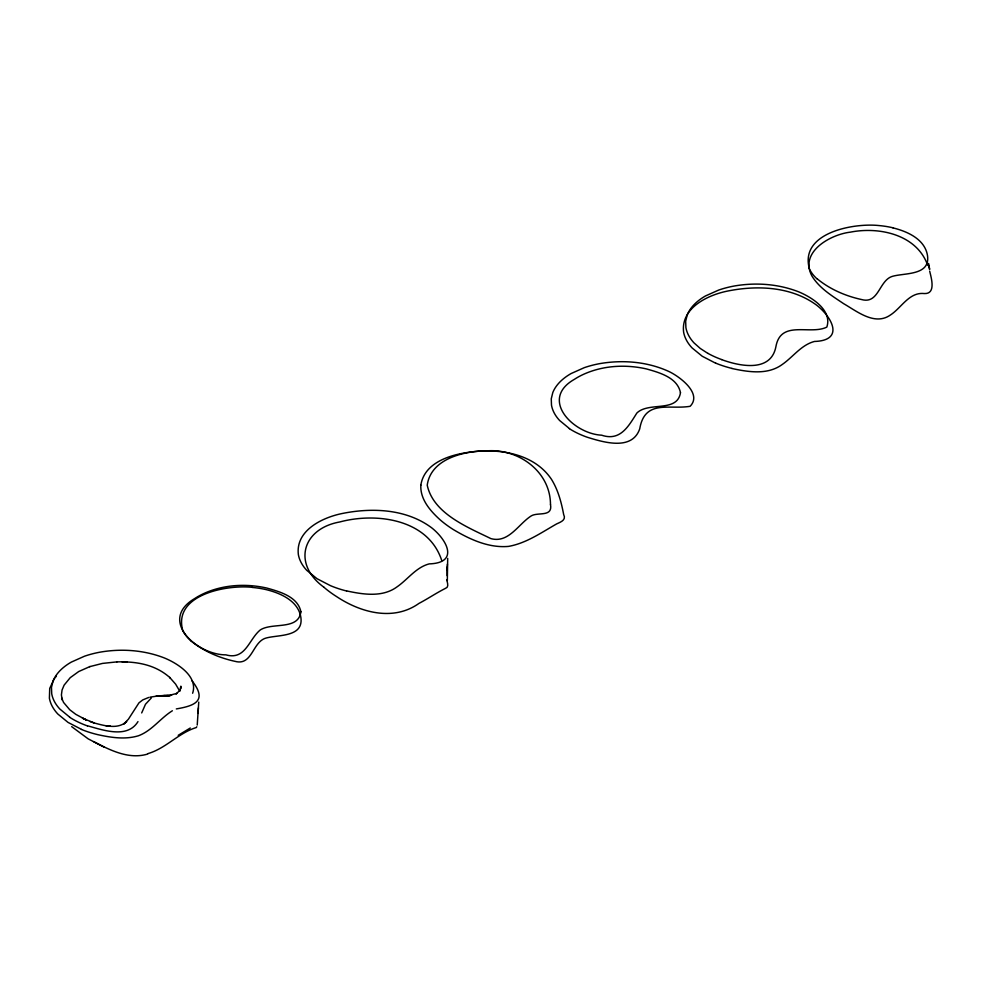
<?xml version="1.0" encoding="UTF-8"?>
<svg xmlns="http://www.w3.org/2000/svg" width="981" height="981" viewBox="0 0 981 981"><rect width="100%" height="100%" fill="white"/><g stroke="black" fill="none" stroke-linecap="round" stroke-linejoin="round"><path stroke-width="1.47" d="M447.692 558.373L447.324 580.899M198.751 702.102L197.23 725.045M447.385 564.136L447.078 569.691L447.238 567.03M198.236 710.759L198.076 713.42L198.42 707.865M141.693 712.929L145.482 704.272L151.356 697.932M192.632 693.248C198.223 676.461 177.843 663.536 164.465 657.993C144.035 650.011 121.325 648.404 99.792 652.206A73.526 42.453 0 0 0 84.464 656.228L71.306 662.101A67.395 38.909 0 0 0 53.011 681.133L51.478 687.374L51.711 693.726A71.123 41.067 -0.1 0 0 59.878 709.067L69.725 717.172M54.102 679.036L49.712 688.404L49.393 698.202A73.367 42.367 -0.1 0 0 57.842 714.033L68.032 722.408L81.533 729.398M137.978 721.611C127.395 738.926 103.115 730.085 87.481 725.793M196.789 726.762L196.274 727.546C178.714 732.893 165.973 748.295 148.18 753.543M54.875 678.055L56.42 676.093M172.374 710.771C160.406 718.166 152.006 730.686 138.529 735.738C125.212 739.821 110.988 737.565 97.683 734.634A87.579 51.711 -1.3 0 1 81.46 729.459M178.199 735.321L190.289 728M90.007 666.528L78.701 671.544L70.215 677.687L64.108 685.155L62.061 690.011L61.411 694.928L62.195 699.907L61.607 697.945L63.581 702.457L69.761 709.766L75.795 714.34L86.438 720.042L82.465 718.166L94.176 722.96L90.019 721.525M176.322 708.92C195.709 705.682 207.445 700.422 191.969 680.716M148.744 697.442L142.723 699.931L138.946 702.874L128.425 719.183L123.864 723.978L126.696 721.513C117.855 729.754 104.366 725.695 94.041 722.923M89.553 666.688L102.478 663.414L116.96 661.881M147.702 754.033C128.867 759.809 109.921 750.085 93.538 741.587M150.019 697.148L159.241 695.787L170.204 695.701L156.187 696.056L165.09 695.578M163.533 695.639L171.724 694.94L170.412 695.088L176.801 693.408L176.04 693.898L180.283 690.097L179.805 690.734L180.847 686.185L181.044 688.539M116.862 661.893C136.751 661.366 155.415 664.554 170.179 677.871L169.688 677.405L175.636 684.162L179.744 691.176M122.024 661.783L127.089 661.917M252.092 587.312C226.869 584.651 173.122 594.461 182.674 630.243A61.68 35.623 -0.1 0 0 190.694 640.532M731.887 368.488C748.356 372.044 767.706 375.196 782.274 364.454C793.102 356.974 801.183 344.944 814.438 341.462C844.555 340.542 832.329 317.562 816.903 305.373C791.679 286.55 757.639 285.03 727.779 291.026C707.877 294.938 680.753 307.862 683.598 332.056A73.367 42.355 -0.1 0 0 692.046 347.887L702.237 356.25L715.738 363.24M346.624 590.905C363.105 594.474 382.455 597.613 397.023 586.871C407.851 579.403 415.932 567.374 429.188 563.891C459.304 562.959 447.078 539.979 431.652 527.79C406.416 508.967 372.388 507.447 342.528 513.443C322.626 517.367 295.502 530.28 298.347 554.473A73.367 42.379 -0.2 0 0 306.746 570.329L316.986 578.68L330.487 585.669A87.579 51.711 -1.3 0 0 346.563 590.991M892.931 227.874C907.425 231.43 925.009 239.217 927.536 255.771C930.184 275.391 905.561 272.853 893.029 276.176C878.988 279.573 879.184 304.368 861.71 299.573C845.647 296.078 829.938 289.285 817.185 278.812M721.685 359.635C739.662 366.22 770.821 372.731 775.885 346.784C780.717 319.34 810.183 335.392 826.836 327.09C832.415 310.303 812.047 297.378 798.669 291.835C778.227 283.852 755.529 282.258 733.996 286.06A73.526 42.453 0 0 0 718.668 290.069L705.498 295.943A67.395 38.909 0 0 0 687.215 314.987L685.67 321.216L685.903 327.568A71.135 41.079 -0.1 0 0 694.045 342.921L700.262 348.451L707.926 353.43M104.207 747.166L88.192 738.865L71.674 726.639M569.507 428.623L559.648 420.518A71.123 41.067 -0.1 0 1 551.494 405.178L551.261 398.826L552.793 392.584A67.395 38.909 0 0 1 571.089 373.553L584.247 367.679A73.526 42.453 0 0 1 599.587 363.657C622.69 359.635 647.276 361.609 668.735 371.419C679.575 376.446 702.629 393.565 690.134 406.293C669.116 409.85 644.86 399.046 639.722 428.856C632.071 450.966 603.806 442.357 587.263 437.244A79.559 45.629 0.3 0 1 569.385 428.685M190.547 640.593C203.312 651.065 219.021 657.859 235.084 661.353C252.558 666.148 252.362 641.353 266.403 637.957C278.935 634.633 303.558 637.172 300.897 617.552C298.383 600.997 280.799 593.211 266.305 589.655A61.962 35.144 0.3 0 0 252.068 587.411M323.963 587.263C292.363 564.345 301.927 528.698 339.782 521.966C376.557 512.119 428.452 519.133 441.793 560.678M927.732 265.41C916.953 234.533 879.197 226.439 850.368 232.154C830.294 234.459 799.11 252.092 811.937 276.017C819.405 288.255 832.084 295.894 843.697 303.705C857.259 311.504 874.819 325.999 890.441 314.987C901.514 307.838 909.154 291.872 924.261 293.552C936.205 294.19 931.325 278.015 929.669 271.148M809.3 268.463C799.748 232.681 853.495 222.871 878.731 225.532A61.95 35.328 0.2 0 1 892.992 227.8M446.821 579.624C447.177 582.53 449.457 587.349 445.251 588.477C436.238 593.027 427.888 598.729 418.948 603.413C393.479 621.525 360.824 612.647 336.826 596.742A69.21 34.433 21.9 0 1 323.951 587.276M929.24 267.359L928.872 265.385L929.632 269.444L928.602 263.46M447.078 569.912L447.152 575.712M817.038 278.862A61.68 35.782 -0.6 0 1 809.227 268.475M721.734 359.586A79.633 45.457 0.5 0 1 707.988 353.393M731.949 368.402A87.579 51.539 -1.2 0 1 715.811 363.178M87.37 725.891A79.559 45.629 0.3 0 1 69.602 717.234M420.837 485.154C420.052 499.403 430.475 511.138 440.383 520.053A69.21 34.409 21.9 0 0 453.271 529.519C469.825 539.403 488.734 548.158 508.477 546.405C526.233 543.278 541.279 532.622 556.668 523.891C560.592 522.076 566.54 520.065 563.658 514.51C561.353 502.272 558.091 489.948 551.445 479.28C534.191 453.651 499.93 448.305 471.334 451.947C451.37 454.362 424.466 462.002 420.837 485.154M550.488 504.418C552.879 517.367 538.079 511.886 531.334 515.847C518.422 523.94 508.759 543.474 490.941 538.63C467.483 527.14 433.32 513.59 427.226 485.19C430.953 458.286 464.638 450.917 487.483 450.806C518.655 448.722 550.329 471.567 550.488 504.418M300.909 611.801C298.359 630.599 272.448 622.138 260.321 629.912C248.794 639.232 245.642 660.507 225.851 654.842C197.5 655.063 157.536 620.274 194.802 598.484A70.571 40.748 0 0 1 205.618 592.732C224.796 584.529 246.562 583.511 266.783 588.048C279.757 591.702 297.807 596.595 300.909 611.801M680.483 392.658C677.356 412.976 648.649 401.401 636.841 413.062C628.527 426.208 620.323 441.573 601.574 435.172C573.824 433.896 538.839 399.537 574.375 379.34A70.571 40.748 0 0 1 585.191 373.589C604.37 365.386 626.136 364.356 646.356 368.905C659.33 372.559 677.38 377.452 680.483 392.658M163.005 695.627L159.241 695.787L168.438 695.627L163.005 695.627M110.142 726.247L106.242 725.805L110.142 726.247"/></g></svg>
